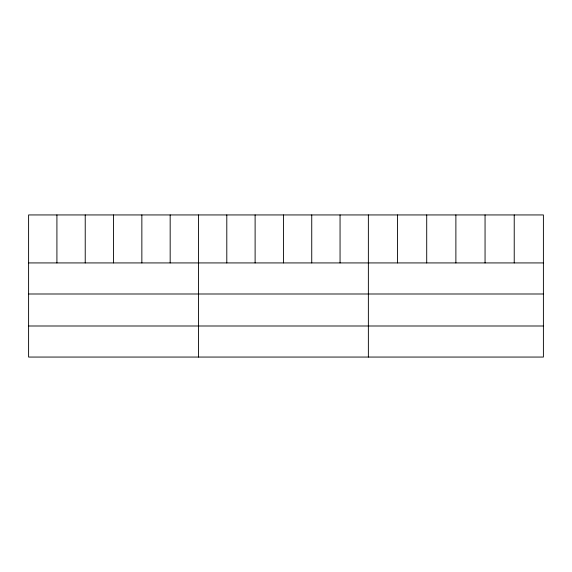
<?xml version="1.0" encoding="UTF-8"?>
<svg xmlns="http://www.w3.org/2000/svg" width="572" height="572" viewBox="0 0 572 572"><rect width="100%" height="100%" fill="white"/><g stroke="black" fill="none" stroke-linecap="round" stroke-linejoin="round"><path stroke-width="0.86" d="M543.4 293.994L543.4 214.943L28.6 214.943L28.6 357.057L543.4 357.057L543.4 293.994L28.6 293.994M28.6 262.927L543.4 262.927M28.6 325.997L543.4 325.997M514.228 214.943L514.228 262.927M485.056 214.943L485.056 262.927M455.884 214.943L455.884 262.927M426.712 214.943L426.712 262.927M397.54 214.943L397.54 262.927M368.368 214.943L368.368 357.057M340.054 214.943L340.054 262.927M311.74 214.943L311.74 262.927M283.426 214.943L283.426 262.927M255.112 214.943L255.112 262.927M226.798 214.943L226.798 262.927M198.484 214.943L198.484 357.057M170.17 214.943L170.17 262.927M141.856 214.943L141.856 262.927M113.542 214.943L113.542 262.927M85.228 214.943L85.228 262.927M56.914 214.943L56.914 262.927"/></g></svg>
